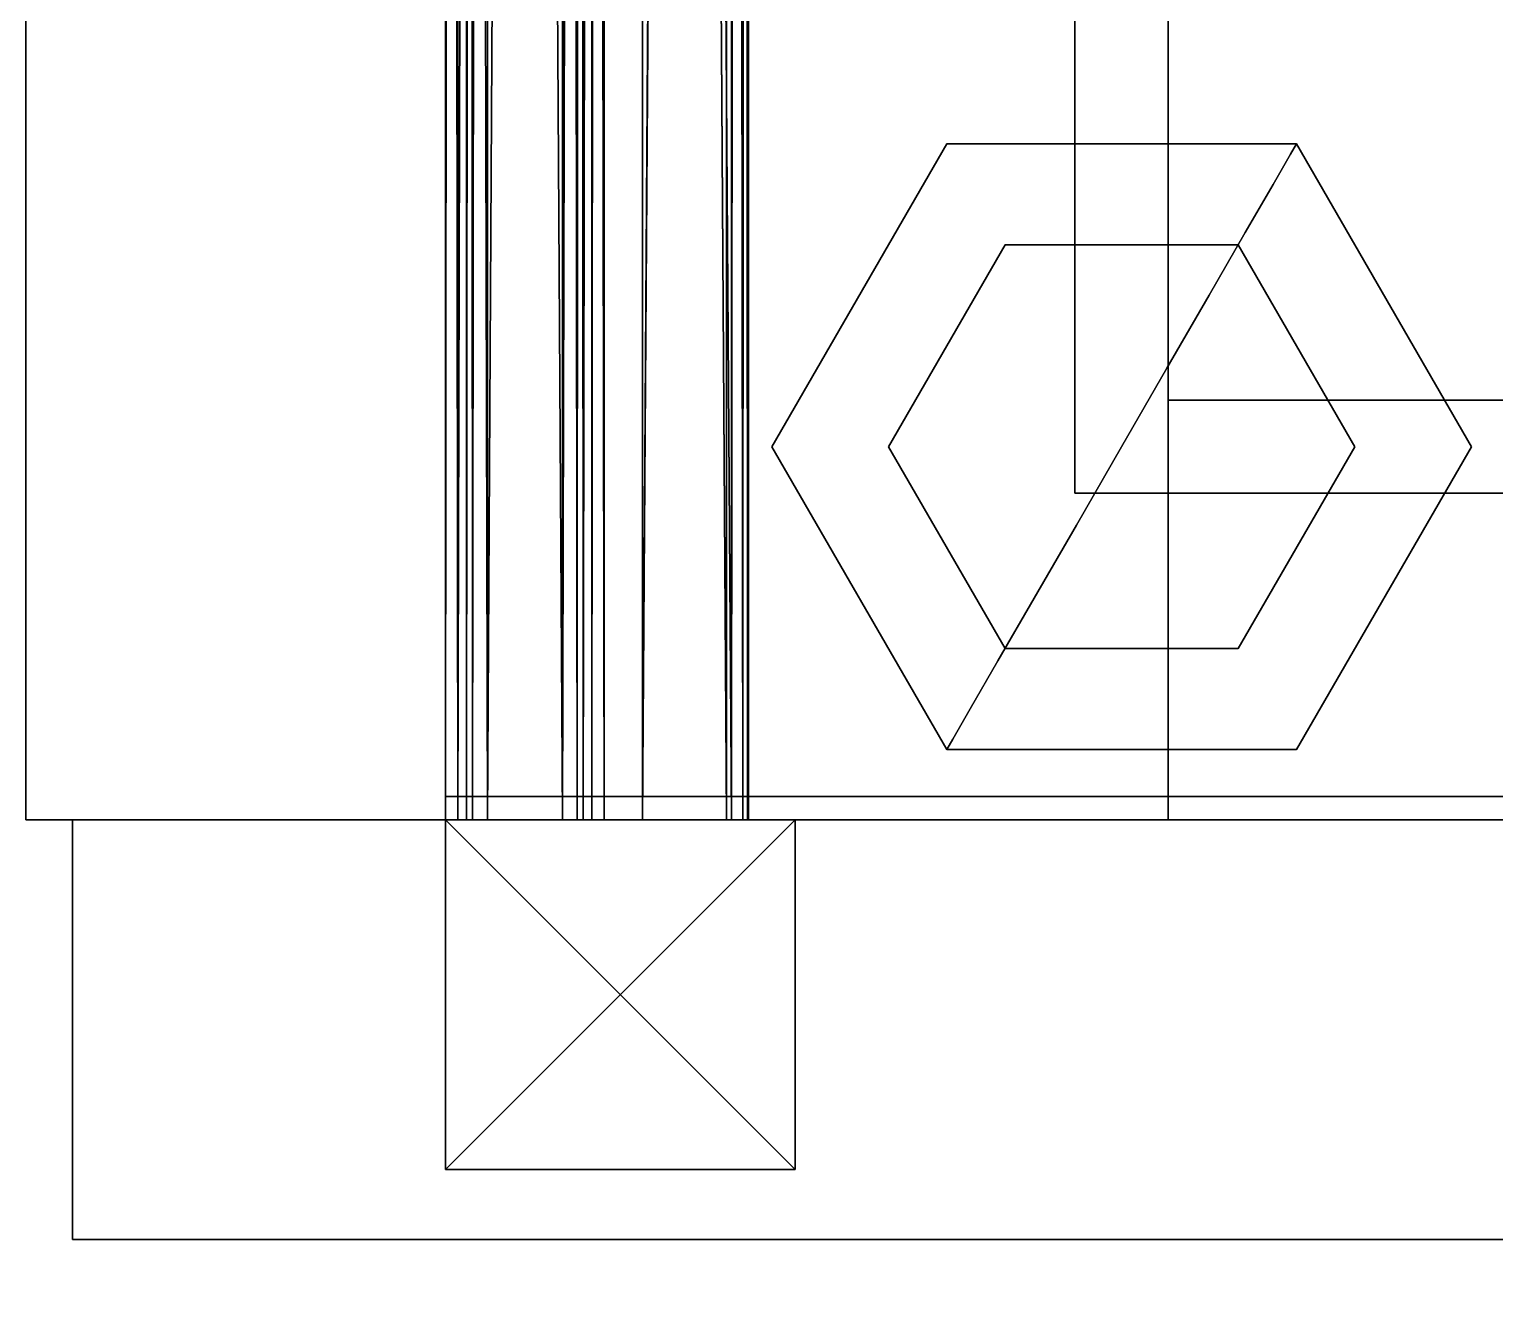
# Model space of a CAD drawing. Extents: x 0 to 5507, y -6518 to 0.
# Drawn here: x 1082.2 to 1145, y -820.1 to -766.1 of the extents above; entities that cross this region are included whole.
import ezdxf

# ---------------------------------------------------------------- set-up
doc = ezdxf.new("R2010")
doc.units = 0
for name, color, linetype in [('LAYER0', 7, 'CONTINUOUS'), ('LAYER309', 7, 'CONTINUOUS'), ('LAYER327', 7, 'CONTINUOUS'), ('LAYER328', 7, 'CONTINUOUS'), ('LAYER330', 7, 'CONTINUOUS'), ('LAYER331', 254, 'CONTINUOUS'), ('LAYER336', 254, 'CONTINUOUS'), ('LAYER339', 7, 'CONTINUOUS'), ('LAYER344', 7, 'CONTINUOUS'), ('LAYER347', 254, 'CONTINUOUS'), ('LAYER348', 7, 'CONTINUOUS'), ('LAYER349', 7, 'CONTINUOUS'), ('LAYER350', 253, 'CONTINUOUS'), ('LAYER351', 253, 'CONTINUOUS'), ('LAYER352', 253, 'CONTINUOUS'), ('LAYER353', 253, 'CONTINUOUS'), ('LAYER354', 253, 'CONTINUOUS'), ('LAYER355', 253, 'CONTINUOUS'), ('LAYER356', 253, 'CONTINUOUS'), ('LAYER357', 253, 'CONTINUOUS'), ('LAYER358', 253, 'CONTINUOUS'), ('LAYER359', 253, 'CONTINUOUS'), ('LAYER360', 253, 'CONTINUOUS'), ('LAYER361', 253, 'CONTINUOUS'), ('LAYER362', 254, 'CONTINUOUS')]:
    doc.layers.add(name, color=color, linetype=linetype)

msp = doc.modelspace()

# ---------------------------------------------------------------- linework, layer by layer
at = {"layer": 'LAYER0', "invisible_edges": 1}
for points in [[(5507, 0), (0, -6518), (0, 0), (5507, 0)], [(5507, -6518, 5), (0, 0, 5), (0, -6518, 5), (5507, -6518, 5)], [(0, 0, 5), (5507, -6518, 5), (5507, 0, 5), (0, 0, 5)], [(0, -6518), (5507, 0), (5507, -6518), (0, -6518)]]:
    msp.add_3dface(points, dxfattribs=at)
at = {"layer": 'LAYER309', "invisible_edges": 1}
for points in [[(1082, -150, 115), (1100, -800, 115), (1082, -800, 115), (1082, -150, 115)], [(1100, -800, 115), (1082, -150, 115), (1100, -150, 115), (1100, -800, 115)], [(1100, -150, 885), (1082, -800, 885), (1100, -800, 885), (1100, -150, 885)], [(1082, -800, 885), (1100, -150, 885), (1082, -150, 885), (1082, -800, 885)], [(1100, -150, 885), (1100, -800, 115), (1100, -150, 115), (1100, -150, 885)], [(1100, -800, 115), (1100, -150, 885), (1100, -800, 885), (1100, -800, 115)], [(1082, -800, 885), (1100, -800, 115), (1100, -800, 885), (1082, -800, 885)], [(1100, -800, 115), (1082, -800, 885), (1082, -800, 115), (1100, -800, 115)]]:
    msp.add_3dface(points, dxfattribs=at)
at = {"layer": 'LAYER327', "invisible_edges": 1}
for points in [[(1748, -150, 116), (1100, -800, 116), (1100, -150, 116), (1748, -150, 116)], [(1100, -800, 116), (1748, -150, 116), (1748, -800, 116), (1100, -800, 116)], [(1100, -150, 134), (1100, -800, 116), (1100, -800, 134), (1100, -150, 134)], [(1100, -800, 116), (1100, -150, 134), (1100, -150, 116), (1100, -800, 116)], [(1748, -800, 134), (1100, -150, 134), (1100, -800, 134), (1748, -800, 134)], [(1100, -150, 134), (1748, -800, 134), (1748, -150, 134), (1100, -150, 134)], [(1748, -800, 134), (1100, -800, 116), (1748, -800, 116), (1748, -800, 134)], [(1100, -800, 116), (1748, -800, 134), (1100, -800, 134), (1100, -800, 116)]]:
    msp.add_3dface(points, dxfattribs=at)
at = {"layer": 'LAYER328', "invisible_edges": 1}
for points in [[(1748, -719, 866.5), (1100, -799, 866.5), (1100, -719, 866.5), (1748, -719, 866.5)], [(1100, -799, 866.5), (1748, -719, 866.5), (1748, -799, 866.5), (1100, -799, 866.5)], [(1100, -719, 884.5), (1100, -799, 866.5), (1100, -799, 884.5), (1100, -719, 884.5)], [(1100, -799, 866.5), (1100, -719, 884.5), (1100, -719, 866.5), (1100, -799, 866.5)], [(1748, -799, 884.5), (1100, -719, 884.5), (1100, -799, 884.5), (1748, -799, 884.5)], [(1100, -719, 884.5), (1748, -799, 884.5), (1748, -719, 884.5), (1100, -719, 884.5)], [(1748, -799, 884.5), (1100, -799, 866.5), (1748, -799, 866.5), (1748, -799, 884.5)], [(1100, -799, 866.5), (1748, -799, 884.5), (1100, -799, 884.5), (1100, -799, 866.5)]]:
    msp.add_3dface(points, dxfattribs=at)
at = {"layer": 'LAYER330', "invisible_edges": 1}
for points in [[(1100, -150, 518.5), (1748, -800, 518.5), (1748, -150, 518.5), (1100, -150, 518.5)], [(1748, -800, 518.5), (1100, -150, 518.5), (1100, -800, 518.5), (1748, -800, 518.5)], [(1100, -150, 518.5), (1100, -800, 500.5), (1100, -800, 518.5), (1100, -150, 518.5)], [(1100, -800, 500.5), (1100, -150, 518.5), (1100, -150, 500.5), (1100, -800, 500.5)], [(1100, -800, 500.5), (1748, -150, 500.5), (1748, -800, 500.5), (1100, -800, 500.5)], [(1748, -150, 500.5), (1100, -800, 500.5), (1100, -150, 500.5), (1748, -150, 500.5)], [(1100, -800, 500.5), (1748, -800, 518.5), (1100, -800, 518.5), (1100, -800, 500.5)], [(1748, -800, 518.5), (1100, -800, 500.5), (1748, -800, 500.5), (1748, -800, 518.5)]]:
    msp.add_3dface(points, dxfattribs=at)
at = {"layer": 'LAYER331', "invisible_edges": 1}
for points in [[(1084, -800, 881), (1764, -800, 510), (1084, -800, 510), (1084, -800, 881)], [(1764, -800, 510), (1084, -800, 881), (1764, -800, 881), (1764, -800, 510)], [(1084, -818, 510), (1764, -800, 510), (1764, -818, 510), (1084, -818, 510)], [(1764, -800, 510), (1084, -818, 510), (1084, -800, 510), (1764, -800, 510)], [(1084, -800, 881), (1764, -818, 881), (1764, -800, 881), (1084, -800, 881)], [(1764, -818, 881), (1084, -800, 881), (1084, -818, 881), (1764, -818, 881)], [(1084, -818, 510), (1084, -800, 881), (1084, -800, 510), (1084, -818, 510)], [(1084, -800, 881), (1084, -818, 510), (1084, -818, 881), (1084, -800, 881)], [(1764, -818, 881), (1084, -818, 510), (1764, -818, 510), (1764, -818, 881)], [(1084, -818, 510), (1764, -818, 881), (1084, -818, 881), (1084, -818, 510)]]:
    msp.add_3dface(points, dxfattribs=at)
at = {"layer": 'LAYER336'}
for points, invisible_edges in [([(1136.5, -771.0098, 577.834), (1144, -784, 577.834), (1114, -784, 577.834), (1121.5, -771.0098, 577.834)], 2), ([(1114.511, -784, 765.9326), (1114, -784, 762.0664), (1121.5, -771.0098, 762.0664), (1121.756, -771.4521, 765.9326)], 13), ([(1121.756, -771.4521, 549.0716), (1121.5, -771.0098, 552.9377), (1114, -784, 552.9377), (1114.511, -784, 549.0716)], 13), ([(1136.244, -771.4521, 549.0716), (1136.5, -771.0098, 552.9377), (1121.5, -771.0098, 552.9377), (1121.756, -771.4521, 549.0716)], 12), ([(1121.756, -771.4521, 765.9326), (1121.5, -771.0098, 762.0664), (1136.5, -771.0098, 762.0664), (1136.244, -771.4521, 765.9326)], 9), ([(1143.489, -784, 549.0716), (1144, -784, 552.9377), (1136.5, -771.0098, 552.9377), (1136.244, -771.4521, 549.0716)], 9), ([(1136.244, -771.4521, 765.9326), (1136.5, -771.0098, 762.0664), (1144, -784, 762.0664), (1143.489, -784, 765.9326)], 12), ([(1136.5, -771.0098, 577.834), (1144, -784, 577.834), (1144, -784, 552.9377), (1136.5, -771.0098, 552.9377)], 2), ([(1116.01, -784, 769.5353), (1114.511, -784, 765.9326), (1121.756, -771.4521, 765.9326), (1122.505, -772.75, 769.5353)], 15), ([(1122.505, -772.75, 545.4689), (1121.756, -771.4521, 549.0716), (1114.511, -784, 549.0716), (1116.01, -784, 545.4689)], 15), ([(1135.495, -772.75, 545.4689), (1136.244, -771.4521, 549.0716), (1121.756, -771.4521, 549.0716), (1122.505, -772.75, 545.4689)], 14), ([(1122.505, -772.75, 769.5353), (1121.756, -771.4521, 765.9326), (1136.244, -771.4521, 765.9326), (1135.495, -772.75, 769.5353)], 11), ([(1141.99, -784, 545.4689), (1143.489, -784, 549.0716), (1136.244, -771.4521, 549.0716), (1135.495, -772.75, 545.4689)], 11), ([(1135.495, -772.75, 769.5353), (1136.244, -771.4521, 765.9326), (1143.489, -784, 765.9326), (1141.99, -784, 769.5353)], 14), ([(1123.697, -774.8145, 542.3752), (1122.505, -772.75, 545.4689), (1116.01, -784, 545.4689), (1118.393, -784, 542.3752)], 15), ([(1118.393, -784, 772.629), (1116.01, -784, 769.5353), (1122.505, -772.75, 769.5353), (1123.697, -774.8145, 772.629)], 15), ([(1134.303, -774.8145, 542.3752), (1135.495, -772.75, 545.4689), (1122.505, -772.75, 545.4689), (1123.697, -774.8145, 542.3752)], 14), ([(1123.697, -774.8145, 772.629), (1122.505, -772.75, 769.5353), (1135.495, -772.75, 769.5353), (1134.303, -774.8145, 772.629)], 11), ([(1139.607, -784, 542.3752), (1141.99, -784, 545.4689), (1135.495, -772.75, 545.4689), (1134.303, -774.8145, 542.3752)], 11), ([(1134.303, -774.8145, 772.629), (1135.495, -772.75, 769.5353), (1141.99, -784, 769.5353), (1139.607, -784, 772.629)], 14), ([(1125.25, -777.5049, 540.0013), (1123.697, -774.8145, 542.3752), (1118.393, -784, 542.3752), (1121.5, -784, 540.0013)], 15), ([(1121.5, -784, 775.0029), (1118.393, -784, 772.629), (1123.697, -774.8145, 772.629), (1125.25, -777.5049, 775.0029)], 15), ([(1132.75, -777.5049, 540.0013), (1134.303, -774.8145, 542.3752), (1123.697, -774.8145, 542.3752), (1125.25, -777.5049, 540.0013)], 14), ([(1125.25, -777.5049, 775.0029), (1123.697, -774.8145, 772.629), (1134.303, -774.8145, 772.629), (1132.75, -777.5049, 775.0029)], 11), ([(1136.5, -784, 540.0013), (1139.607, -784, 542.3752), (1134.303, -774.8145, 542.3752), (1132.75, -777.5049, 540.0013)], 11), ([(1132.75, -777.5049, 775.0029), (1134.303, -774.8145, 772.629), (1139.607, -784, 772.629), (1136.5, -784, 775.0029)], 14), ([(1134, -775.3398, 737.1701), (1139, -784, 737.1701), (1119, -784, 737.1701), (1124, -775.3398, 737.1701)], 2), ([(1124, -775.3398, 577.834), (1134, -775.3398, 577.834), (1134, -775.3398, 737.1701), (1124, -775.3398, 737.1701)], 2), ([(1134, -775.3398, 577.834), (1139, -784, 577.834), (1139, -784, 737.1701), (1134, -775.3398, 737.1701)], 8), ([(1127.059, -780.6377, 538.509), (1125.25, -777.5049, 540.0013), (1121.5, -784, 540.0013), (1125.118, -784, 538.509)], 15), ([(1125.118, -784, 776.4952), (1121.5, -784, 775.0029), (1125.25, -777.5049, 775.0029), (1127.059, -780.6377, 776.4952)], 15), ([(1130.941, -780.6377, 538.509), (1132.75, -777.5049, 540.0013), (1125.25, -777.5049, 540.0013), (1127.059, -780.6377, 538.509)], 14), ([(1127.059, -780.6377, 776.4952), (1125.25, -777.5049, 775.0029), (1132.75, -777.5049, 775.0029), (1130.941, -780.6377, 776.4952)], 11), ([(1132.882, -784, 538.509), (1136.5, -784, 540.0013), (1132.75, -777.5049, 540.0013), (1130.941, -780.6377, 538.509)], 11), ([(1130.941, -780.6377, 776.4952), (1132.75, -777.5049, 775.0029), (1136.5, -784, 775.0029), (1132.882, -784, 776.4952)], 14), ([(1129, -784, 536.8657), (1127.059, -780.6377, 538.509), (1125.118, -784, 538.509), (1129, -784, 536.8657)], 7), ([(1129, -784, 777.0042), (1125.118, -784, 776.4952), (1127.059, -780.6377, 776.4952), (1129, -784, 777.0042)], 7), ([(1129, -784, 536.8657), (1130.941, -780.6377, 538.509), (1127.059, -780.6377, 538.509), (1129, -784, 536.8657)], 6), ([(1129, -784, 777.0042), (1127.059, -780.6377, 776.4952), (1130.941, -780.6377, 776.4952), (1129, -784, 777.0042)], 3), ([(1129, -784, 536.8657), (1132.882, -784, 538.509), (1130.941, -780.6377, 538.509), (1129, -784, 536.8657)], 3), ([(1129, -784, 777.0042), (1130.941, -780.6377, 776.4952), (1132.882, -784, 776.4952), (1129, -784, 777.0042)], 6), ([(1144, -784, 577.834), (1114, -784, 577.834), (1121.5, -796.9902, 577.834), (1136.5, -796.9902, 577.834)], 1), ([(1114, -784, 737.1701), (1144, -784, 737.1701), (1136.5, -796.9902, 737.1701), (1121.5, -796.9902, 737.1701)], 1), ([(1121.756, -796.5479, 765.9326), (1121.5, -796.9902, 762.0664), (1114, -784, 762.0664), (1114.511, -784, 765.9326)], 12), ([(1114.511, -784, 549.0716), (1114, -784, 552.9377), (1121.5, -796.9902, 552.9377), (1121.756, -796.5479, 549.0716)], 9), ([(1144, -784, 577.834), (1114, -784, 577.834), (1121.5, -796.9902, 577.834), (1136.5, -796.9902, 577.834)], 1), ([(1122.505, -795.25, 769.5353), (1121.756, -796.5479, 765.9326), (1114.511, -784, 765.9326), (1116.01, -784, 769.5353)], 14), ([(1116.01, -784, 545.4689), (1114.511, -784, 549.0716), (1121.756, -796.5479, 549.0716), (1122.505, -795.25, 545.4689)], 11), ([(1123.697, -793.1855, 772.629), (1122.505, -795.25, 769.5353), (1116.01, -784, 769.5353), (1118.393, -784, 772.629)], 14), ([(1118.393, -784, 542.3752), (1116.01, -784, 545.4689), (1122.505, -795.25, 545.4689), (1123.697, -793.1855, 542.3752)], 11), ([(1125.25, -790.4951, 775.0029), (1123.697, -793.1855, 772.629), (1118.393, -784, 772.629), (1121.5, -784, 775.0029)], 14), ([(1121.5, -784, 540.0013), (1118.393, -784, 542.3752), (1123.697, -793.1855, 542.3752), (1125.25, -790.4951, 540.0013)], 11), ([(1139, -784, 737.1701), (1119, -784, 737.1701), (1124, -792.6602, 737.1701), (1134, -792.6602, 737.1701)], 1), ([(1124, -792.6602, 577.834), (1119, -784, 577.834), (1119, -784, 737.1701), (1124, -792.6602, 737.1701)], 8), ([(1125.118, -784, 538.509), (1121.5, -784, 540.0013), (1125.25, -790.4951, 540.0013), (1127.059, -787.3623, 538.509)], 11), ([(1127.059, -787.3623, 776.4952), (1125.25, -790.4951, 775.0029), (1121.5, -784, 775.0029), (1125.118, -784, 776.4952)], 14), ([(1129, -784, 536.8657), (1125.118, -784, 538.509), (1127.059, -787.3623, 538.509), (1129, -784, 536.8657)], 3), ([(1129, -784, 777.0042), (1127.059, -787.3623, 776.4952), (1125.118, -784, 776.4952), (1129, -784, 777.0042)], 6), ([(1129, -784, 536.8657), (1127.059, -787.3623, 538.509), (1130.941, -787.3623, 538.509), (1129, -784, 536.8657)], 6), ([(1129, -784, 777.0042), (1130.941, -787.3623, 776.4952), (1127.059, -787.3623, 776.4952), (1129, -784, 777.0042)], 3), ([(1129, -784, 536.8657), (1130.941, -787.3623, 538.509), (1132.882, -784, 538.509), (1129, -784, 536.8657)], 7), ([(1129, -784, 777.0042), (1132.882, -784, 776.4952), (1130.941, -787.3623, 776.4952), (1129, -784, 777.0042)], 7), ([(1130.941, -787.3623, 538.509), (1132.75, -790.4951, 540.0013), (1136.5, -784, 540.0013), (1132.882, -784, 538.509)], 15), ([(1132.882, -784, 776.4952), (1136.5, -784, 775.0029), (1132.75, -790.4951, 775.0029), (1130.941, -787.3623, 776.4952)], 15), ([(1132.75, -790.4951, 540.0013), (1134.303, -793.1855, 542.3752), (1139.607, -784, 542.3752), (1136.5, -784, 540.0013)], 15), ([(1136.5, -784, 775.0029), (1139.607, -784, 772.629), (1134.303, -793.1855, 772.629), (1132.75, -790.4951, 775.0029)], 15), ([(1139, -784, 577.834), (1134, -792.6602, 577.834), (1134, -792.6602, 737.1701), (1139, -784, 737.1701)], 2), ([(1134.303, -793.1855, 542.3752), (1135.495, -795.25, 545.4689), (1141.99, -784, 545.4689), (1139.607, -784, 542.3752)], 15), ([(1139.607, -784, 772.629), (1141.99, -784, 769.5353), (1135.495, -795.25, 769.5353), (1134.303, -793.1855, 772.629)], 15), ([(1135.495, -795.25, 545.4689), (1136.244, -796.5479, 549.0716), (1143.489, -784, 549.0716), (1141.99, -784, 545.4689)], 15), ([(1141.99, -784, 769.5353), (1143.489, -784, 765.9326), (1136.244, -796.5479, 765.9326), (1135.495, -795.25, 769.5353)], 15), ([(1136.244, -796.5479, 549.0716), (1136.5, -796.9902, 552.9377), (1144, -784, 552.9377), (1143.489, -784, 549.0716)], 13), ([(1143.489, -784, 765.9326), (1144, -784, 762.0664), (1136.5, -796.9902, 762.0664), (1136.244, -796.5479, 765.9326)], 13), ([(1144, -784, 577.834), (1136.5, -796.9902, 577.834), (1136.5, -796.9902, 552.9377), (1144, -784, 552.9377)], 8), ([(1127.059, -787.3623, 538.509), (1125.25, -790.4951, 540.0013), (1132.75, -790.4951, 540.0013), (1130.941, -787.3623, 538.509)], 14), ([(1130.941, -787.3623, 776.4952), (1132.75, -790.4951, 775.0029), (1125.25, -790.4951, 775.0029), (1127.059, -787.3623, 776.4952)], 11), ([(1125.25, -790.4951, 540.0013), (1123.697, -793.1855, 542.3752), (1134.303, -793.1855, 542.3752), (1132.75, -790.4951, 540.0013)], 14), ([(1132.75, -790.4951, 775.0029), (1134.303, -793.1855, 772.629), (1123.697, -793.1855, 772.629), (1125.25, -790.4951, 775.0029)], 11), ([(1134, -792.6602, 577.834), (1124, -792.6602, 577.834), (1124, -792.6602, 737.1701), (1134, -792.6602, 737.1701)], 10), ([(1134.303, -793.1855, 772.629), (1135.495, -795.25, 769.5353), (1122.505, -795.25, 769.5353), (1123.697, -793.1855, 772.629)], 11), ([(1123.697, -793.1855, 542.3752), (1122.505, -795.25, 545.4689), (1135.495, -795.25, 545.4689), (1134.303, -793.1855, 542.3752)], 14), ([(1135.495, -795.25, 769.5353), (1136.244, -796.5479, 765.9326), (1121.756, -796.5479, 765.9326), (1122.505, -795.25, 769.5353)], 11), ([(1122.505, -795.25, 545.4689), (1121.756, -796.5479, 549.0716), (1136.244, -796.5479, 549.0716), (1135.495, -795.25, 545.4689)], 14), ([(1136.244, -796.5479, 765.9326), (1136.5, -796.9902, 762.0664), (1121.5, -796.9902, 762.0664), (1121.756, -796.5479, 765.9326)], 9), ([(1121.756, -796.5479, 549.0716), (1121.5, -796.9902, 552.9377), (1136.5, -796.9902, 552.9377), (1136.244, -796.5479, 549.0716)], 12)]:
    msp.add_3dface(points, dxfattribs=dict(at, invisible_edges=invisible_edges))
for points in [[(1121.5, -771.0098, 737.1701), (1114, -784, 737.1701), (1114, -784, 762.0664), (1121.5, -771.0098, 762.0664)], [(1114, -784, 577.834), (1121.5, -771.0098, 577.834), (1121.5, -771.0098, 552.9377), (1114, -784, 552.9377)], [(1136.5, -771.0098, 737.1701), (1121.5, -771.0098, 737.1701), (1121.5, -771.0098, 762.0664), (1136.5, -771.0098, 762.0664)], [(1121.5, -771.0098, 577.834), (1136.5, -771.0098, 577.834), (1136.5, -771.0098, 552.9377), (1121.5, -771.0098, 552.9377)], [(1144, -784, 737.1701), (1136.5, -771.0098, 737.1701), (1136.5, -771.0098, 762.0664), (1144, -784, 762.0664)], [(1119, -784, 577.834), (1124, -775.3398, 577.834), (1124, -775.3398, 737.1701), (1119, -784, 737.1701)], [(1114, -784, 737.1701), (1121.5, -796.9902, 737.1701), (1121.5, -796.9902, 762.0664), (1114, -784, 762.0664)], [(1121.5, -796.9902, 577.834), (1114, -784, 577.834), (1114, -784, 552.9377), (1121.5, -796.9902, 552.9377)], [(1136.5, -796.9902, 737.1701), (1144, -784, 737.1701), (1144, -784, 762.0664), (1136.5, -796.9902, 762.0664)], [(1121.5, -796.9902, 737.1701), (1136.5, -796.9902, 737.1701), (1136.5, -796.9902, 762.0664), (1121.5, -796.9902, 762.0664)], [(1136.5, -796.9902, 577.834), (1121.5, -796.9902, 577.834), (1121.5, -796.9902, 552.9377), (1136.5, -796.9902, 552.9377)]]:
    msp.add_3dface(points, dxfattribs=at)
at = {"layer": 'LAYER339', "invisible_edges": 1}
for points in [[(1131, -782, 141), (1717, -800, 141), (1131, -800, 141), (1131, -782, 141)], [(1717, -800, 141), (1131, -782, 141), (1717, -782, 141), (1717, -800, 141)], [(1131, -800, 481), (1131, -782, 141), (1131, -800, 141), (1131, -800, 481)], [(1131, -782, 141), (1131, -800, 481), (1131, -782, 481), (1131, -782, 141)], [(1717, -782, 481), (1131, -800, 481), (1717, -800, 481), (1717, -782, 481)], [(1131, -800, 481), (1717, -782, 481), (1131, -782, 481), (1131, -800, 481)], [(1131, -782, 141), (1717, -782, 481), (1717, -782, 141), (1131, -782, 141)], [(1717, -782, 481), (1131, -782, 141), (1131, -782, 481), (1717, -782, 481)], [(1131, -800, 481), (1717, -800, 141), (1717, -800, 481), (1131, -800, 481)], [(1717, -800, 141), (1131, -800, 481), (1131, -800, 141), (1717, -800, 141)]]:
    msp.add_3dface(points, dxfattribs=at)
at = {"layer": 'LAYER344', "invisible_edges": 1}
for points in [[(1113, -800, 141), (1131, -250, 141), (1131, -800, 141), (1113, -800, 141)], [(1131, -250, 141), (1113, -800, 141), (1113, -250, 141), (1131, -250, 141)], [(1113, -250, 481), (1131, -800, 481), (1131, -250, 481), (1113, -250, 481)], [(1131, -800, 481), (1113, -250, 481), (1113, -800, 481), (1131, -800, 481)], [(1113, -800, 141), (1113, -250, 481), (1113, -250, 141), (1113, -800, 141)], [(1113, -250, 481), (1113, -800, 141), (1113, -800, 481), (1113, -250, 481)], [(1131, -800, 481), (1131, -250, 141), (1131, -250, 481), (1131, -800, 481)], [(1131, -250, 141), (1131, -800, 481), (1131, -800, 141), (1131, -250, 141)], [(1131, -800, 481), (1113, -800, 141), (1131, -800, 141), (1131, -800, 481)], [(1113, -800, 141), (1131, -800, 481), (1113, -800, 481), (1113, -800, 141)]]:
    msp.add_3dface(points, dxfattribs=at)
at = {"layer": 'LAYER347'}
for points in [[(1108.45, -800, 322.5), (1112.27, -800, 322.5), (1112.27, -250, 322.5), (1108.45, -800, 322.5)], [(1108.45, -800, 322.5), (1112.27, -250, 322.5), (1108.45, -250, 322.5), (1108.45, -800, 322.5)], [(1108.45, -800, 321.47), (1108.45, -800, 322.5), (1108.45, -250, 322.5), (1108.45, -800, 321.47)], [(1108.45, -800, 321.47), (1108.45, -250, 322.5), (1108.45, -250, 321.47), (1108.45, -800, 321.47)], [(1112.06, -800, 321.47), (1108.45, -800, 321.47), (1108.45, -250, 321.47), (1112.06, -800, 321.47)], [(1112.06, -800, 321.47), (1108.45, -250, 321.47), (1112.06, -250, 321.47), (1112.06, -800, 321.47)], [(1108.45, -800, 300.06), (1112.06, -800, 300.06), (1112.06, -250, 300.06), (1108.45, -800, 300.06)], [(1108.45, -800, 300.06), (1112.06, -250, 300.06), (1108.45, -250, 300.06), (1108.45, -800, 300.06)], [(1108.45, -800, 299.02), (1108.45, -800, 300.06), (1108.45, -250, 300.06), (1108.45, -800, 299.02)], [(1108.45, -800, 299.02), (1108.45, -250, 300.06), (1108.45, -250, 299.02), (1108.45, -800, 299.02)], [(1112.27, -800, 299.02), (1108.45, -800, 299.02), (1108.45, -250, 299.02), (1112.27, -800, 299.02)], [(1112.27, -800, 299.02), (1108.45, -250, 299.02), (1112.27, -250, 299.02), (1112.27, -800, 299.02)], [(1112.06, -800, 300.06), (1112.06, -800, 321.47), (1112.06, -250, 321.47), (1112.06, -800, 300.06)], [(1112.06, -800, 300.06), (1112.06, -250, 321.47), (1112.06, -250, 300.06), (1112.06, -800, 300.06)], [(1112.75, -800, 322.26), (1112.75, -250, 322.26), (1112.27, -250, 322.5), (1112.75, -800, 322.26)], [(1112.75, -800, 322.26), (1112.27, -250, 322.5), (1112.27, -800, 322.5), (1112.75, -800, 322.26)], [(1112.27, -800, 299.02), (1112.27, -250, 299.02), (1112.75, -250, 299.26), (1112.27, -800, 299.02)], [(1112.27, -800, 299.02), (1112.75, -250, 299.26), (1112.75, -800, 299.26), (1112.27, -800, 299.02)], [(1112.95, -800, 321.7), (1112.95, -250, 321.7), (1112.75, -250, 322.26), (1112.95, -800, 321.7)], [(1112.95, -800, 321.7), (1112.75, -250, 322.26), (1112.75, -800, 322.26), (1112.95, -800, 321.7)], [(1112.75, -800, 299.26), (1112.75, -250, 299.26), (1112.95, -250, 299.81), (1112.75, -800, 299.26)], [(1112.75, -800, 299.26), (1112.95, -250, 299.81), (1112.95, -800, 299.81), (1112.75, -800, 299.26)], [(1112.95, -800, 321.7), (1112.95, -800, 299.81), (1112.95, -250, 299.81), (1112.95, -800, 321.7)], [(1112.95, -800, 321.7), (1112.95, -250, 299.81), (1112.95, -250, 321.7), (1112.95, -800, 321.7)]]:
    msp.add_3dface(points, dxfattribs=at)
at = {"layer": 'LAYER348'}
for points in [[(1100, -800, 294.7), (1100, -800, 335.3), (1100, -250.0098, 335.3), (1100, -800, 294.7)], [(1100, -800, 294.7), (1100, -250.0098, 335.3), (1100, -250.0098, 294.7), (1100, -800, 294.7)], [(1100, -250.0098, 335.3), (1100, -800, 335.3), (1100.53, -800, 336.85), (1100, -250.0098, 335.3)], [(1100, -250.0098, 335.3), (1100.53, -800, 336.85), (1100.53, -250.0098, 336.85), (1100, -250.0098, 335.3)], [(1100.53, -250.0098, 293.14), (1100.53, -800, 293.14), (1100, -800, 294.7), (1100.53, -250.0098, 293.14)], [(1100.53, -250.0098, 293.14), (1100, -800, 294.7), (1100, -250.0098, 294.7), (1100.53, -250.0098, 293.14)], [(1100, -250.0098, 335.3), (1100.53, -800, 336.85), (1100, -800, 335.3), (1100, -250.0098, 335.3)], [(1100, -800, 294.7), (1100, -250.0098, 335.3), (1100, -800, 335.3), (1100, -800, 294.7)], [(1100, -250.0098, 335.3), (1100.53, -250.0098, 336.85), (1100.53, -800, 336.85), (1100, -250.0098, 335.3)], [(1100, -800, 294.7), (1100, -250.0098, 294.7), (1100, -250.0098, 335.3), (1100, -800, 294.7)], [(1100.53, -250.0098, 293.14), (1100, -250.0098, 294.7), (1100, -800, 294.7), (1100.53, -250.0098, 293.14)], [(1100.53, -250.0098, 293.14), (1100, -800, 294.7), (1100.53, -800, 293.14), (1100.53, -250.0098, 293.14)], [(1100.53, -250.0098, 336.85), (1100.53, -800, 336.85), (1101.8, -800, 337.5), (1100.53, -250.0098, 336.85)], [(1100.53, -250.0098, 336.85), (1101.8, -800, 337.5), (1101.8, -250.0098, 337.5), (1100.53, -250.0098, 336.85)], [(1101.8, -250.0098, 292.5), (1101.8, -800, 292.5), (1100.53, -800, 293.14), (1101.8, -250.0098, 292.5)], [(1101.8, -250.0098, 292.5), (1100.53, -800, 293.14), (1100.53, -250.0098, 293.14), (1101.8, -250.0098, 292.5)], [(1100.53, -250.0098, 336.85), (1101.8, -250.0098, 337.5), (1101.8, -800, 337.5), (1100.53, -250.0098, 336.85)], [(1100.53, -250.0098, 336.85), (1101.8, -800, 337.5), (1100.53, -800, 336.85), (1100.53, -250.0098, 336.85)], [(1101.8, -250.0098, 292.5), (1100.53, -800, 293.14), (1101.8, -800, 292.5), (1101.8, -250.0098, 292.5)], [(1101.8, -250.0098, 292.5), (1100.53, -250.0098, 293.14), (1100.53, -800, 293.14), (1101.8, -250.0098, 292.5)], [(1100.91, -800, 335.3), (1100.91, -250.0098, 335.3), (1101.16, -250.0098, 336.08), (1100.91, -800, 335.3)], [(1100.91, -800, 335.3), (1101.16, -250.0098, 336.08), (1101.16, -800, 336.08), (1100.91, -800, 335.3)], [(1100.91, -800, 335.3), (1100.91, -800, 294.7), (1100.91, -250.0098, 294.7), (1100.91, -800, 335.3)], [(1100.91, -800, 335.3), (1100.91, -250.0098, 294.7), (1100.91, -250.0098, 335.3), (1100.91, -800, 335.3)], [(1101.16, -800, 293.92), (1101.16, -250.0098, 293.92), (1100.91, -250.0098, 294.7), (1101.16, -800, 293.92)], [(1101.16, -800, 293.92), (1100.91, -250.0098, 294.7), (1100.91, -800, 294.7), (1101.16, -800, 293.92)], [(1100.91, -800, 335.3), (1101.16, -800, 336.08), (1101.16, -250.0098, 336.08), (1100.91, -800, 335.3)], [(1100.91, -800, 335.3), (1100.91, -250.0098, 294.7), (1100.91, -800, 294.7), (1100.91, -800, 335.3)], [(1100.91, -800, 335.3), (1101.16, -250.0098, 336.08), (1100.91, -250.0098, 335.3), (1100.91, -800, 335.3)], [(1100.91, -800, 335.3), (1100.91, -250.0098, 335.3), (1100.91, -250.0098, 294.7), (1100.91, -800, 335.3)], [(1101.16, -800, 293.92), (1100.91, -800, 294.7), (1100.91, -250.0098, 294.7), (1101.16, -800, 293.92)], [(1101.16, -800, 293.92), (1100.91, -250.0098, 294.7), (1101.16, -250.0098, 293.92), (1101.16, -800, 293.92)], [(1101.16, -800, 336.08), (1101.16, -250.0098, 336.08), (1101.8, -250.0098, 336.4), (1101.16, -800, 336.08)], [(1101.16, -800, 336.08), (1101.8, -250.0098, 336.4), (1101.8, -800, 336.4), (1101.16, -800, 336.08)], [(1101.16, -800, 293.92), (1101.8, -800, 293.6), (1101.8, -250.0098, 293.6), (1101.16, -800, 293.92)], [(1101.16, -800, 293.92), (1101.8, -250.0098, 293.6), (1101.16, -250.0098, 293.92), (1101.16, -800, 293.92)], [(1101.16, -800, 336.08), (1101.8, -800, 336.4), (1101.8, -250.0098, 336.4), (1101.16, -800, 336.08)], [(1101.16, -800, 336.08), (1101.8, -250.0098, 336.4), (1101.16, -250.0098, 336.08), (1101.16, -800, 336.08)], [(1101.16, -800, 293.92), (1101.8, -250.0098, 293.6), (1101.8, -800, 293.6), (1101.16, -800, 293.92)], [(1101.16, -800, 293.92), (1101.16, -250.0098, 293.92), (1101.8, -250.0098, 293.6), (1101.16, -800, 293.92)], [(1101.8, -800, 337.5), (1105.02, -800, 337.5), (1105.02, -250.0098, 337.5), (1101.8, -800, 337.5)], [(1101.8, -800, 337.5), (1105.02, -250.0098, 337.5), (1101.8, -250.0098, 337.5), (1101.8, -800, 337.5)], [(1105.02, -800, 336.4), (1101.8, -800, 336.4), (1101.8, -250.0098, 336.4), (1105.02, -800, 336.4)], [(1105.02, -800, 336.4), (1101.8, -250.0098, 336.4), (1105.02, -250.0098, 336.4), (1105.02, -800, 336.4)], [(1105.02, -800, 292.5), (1101.8, -800, 292.5), (1101.8, -250.0098, 292.5), (1105.02, -800, 292.5)], [(1105.02, -800, 292.5), (1101.8, -250.0098, 292.5), (1105.02, -250.0098, 292.5), (1105.02, -800, 292.5)], [(1101.8, -800, 293.6), (1105.02, -800, 293.6), (1105.02, -250.0098, 293.6), (1101.8, -800, 293.6)], [(1101.8, -800, 293.6), (1105.02, -250.0098, 293.6), (1101.8, -250.0098, 293.6), (1101.8, -800, 293.6)], [(1105.02, -800, 336.4), (1101.8, -250.0098, 336.4), (1101.8, -800, 336.4), (1105.02, -800, 336.4)], [(1101.8, -800, 337.5), (1105.02, -250.0098, 337.5), (1105.02, -800, 337.5), (1101.8, -800, 337.5)], [(1101.8, -800, 337.5), (1101.8, -250.0098, 337.5), (1105.02, -250.0098, 337.5), (1101.8, -800, 337.5)], [(1105.02, -800, 336.4), (1105.02, -250.0098, 336.4), (1101.8, -250.0098, 336.4), (1105.02, -800, 336.4)], [(1105.02, -800, 292.5), (1101.8, -250.0098, 292.5), (1101.8, -800, 292.5), (1105.02, -800, 292.5)], [(1105.02, -800, 292.5), (1105.02, -250.0098, 292.5), (1101.8, -250.0098, 292.5), (1105.02, -800, 292.5)], [(1101.8, -800, 293.6), (1101.8, -250.0098, 293.6), (1105.02, -250.0098, 293.6), (1101.8, -800, 293.6)], [(1101.8, -800, 293.6), (1105.02, -250.0098, 293.6), (1105.02, -800, 293.6), (1101.8, -800, 293.6)], [(1105.02, -800, 337.5), (1106.28, -800, 336.85), (1106.28, -250.0098, 336.85), (1105.02, -800, 337.5)], [(1105.02, -800, 337.5), (1106.28, -250.0098, 336.85), (1105.02, -250.0098, 337.5), (1105.02, -800, 337.5)], [(1105.02, -800, 336.4), (1105.02, -250.0098, 336.4), (1105.65, -250.0098, 336.08), (1105.02, -800, 336.4)], [(1105.02, -800, 336.4), (1105.65, -250.0098, 336.08), (1105.65, -800, 336.08), (1105.02, -800, 336.4)], [(1106.28, -250.0098, 293.14), (1106.28, -800, 293.14), (1105.02, -800, 292.5), (1106.28, -250.0098, 293.14)], [(1106.28, -250.0098, 293.14), (1105.02, -800, 292.5), (1105.02, -250.0098, 292.5), (1106.28, -250.0098, 293.14)], [(1105.65, -800, 293.92), (1105.65, -250.0098, 293.92), (1105.02, -250.0098, 293.6), (1105.65, -800, 293.92)], [(1105.65, -800, 293.92), (1105.02, -250.0098, 293.6), (1105.02, -800, 293.6), (1105.65, -800, 293.92)], [(1105.02, -800, 336.4), (1105.65, -800, 336.08), (1105.65, -250.0098, 336.08), (1105.02, -800, 336.4)], [(1105.02, -800, 337.5), (1106.28, -250.0098, 336.85), (1106.28, -800, 336.85), (1105.02, -800, 337.5)], [(1105.02, -800, 337.5), (1105.02, -250.0098, 337.5), (1106.28, -250.0098, 336.85), (1105.02, -800, 337.5)], [(1106.28, -250.0098, 293.14), (1105.02, -250.0098, 292.5), (1105.02, -800, 292.5), (1106.28, -250.0098, 293.14)], [(1106.28, -250.0098, 293.14), (1105.02, -800, 292.5), (1106.28, -800, 293.14), (1106.28, -250.0098, 293.14)], [(1105.65, -800, 293.92), (1105.02, -800, 293.6), (1105.02, -250.0098, 293.6), (1105.65, -800, 293.92)], [(1105.65, -800, 293.92), (1105.02, -250.0098, 293.6), (1105.65, -250.0098, 293.92), (1105.65, -800, 293.92)], [(1105.02, -800, 336.4), (1105.65, -250.0098, 336.08), (1105.02, -250.0098, 336.4), (1105.02, -800, 336.4)], [(1105.65, -800, 336.08), (1105.65, -250.0098, 336.08), (1105.91, -250.0098, 335.3), (1105.65, -800, 336.08)], [(1105.65, -800, 336.08), (1105.91, -250.0098, 335.3), (1105.91, -800, 335.3), (1105.65, -800, 336.08)], [(1105.91, -800, 294.7), (1105.91, -250.0098, 294.7), (1105.65, -250.0098, 293.92), (1105.91, -800, 294.7)], [(1105.91, -800, 294.7), (1105.65, -250.0098, 293.92), (1105.65, -800, 293.92), (1105.91, -800, 294.7)], [(1105.65, -800, 336.08), (1105.91, -800, 335.3), (1105.91, -250.0098, 335.3), (1105.65, -800, 336.08)], [(1105.91, -800, 294.7), (1105.65, -800, 293.92), (1105.65, -250.0098, 293.92), (1105.91, -800, 294.7)], [(1105.91, -800, 294.7), (1105.65, -250.0098, 293.92), (1105.91, -250.0098, 294.7), (1105.91, -800, 294.7)], [(1105.65, -800, 336.08), (1105.91, -250.0098, 335.3), (1105.65, -250.0098, 336.08), (1105.65, -800, 336.08)], [(1106.81, -800, 332), (1105.91, -800, 332), (1105.91, -250.0098, 332), (1106.81, -800, 332)], [(1106.81, -800, 332), (1105.91, -250.0098, 332), (1106.81, -250.0098, 332), (1106.81, -800, 332)], [(1105.91, -800, 332), (1105.91, -800, 335.3), (1105.91, -250.0098, 335.3), (1105.91, -800, 332)], [(1105.91, -800, 332), (1105.91, -250.0098, 335.3), (1105.91, -250.0098, 332), (1105.91, -800, 332)], [(1105.91, -800, 294.7), (1105.91, -800, 296.9), (1105.91, -250.0098, 296.9), (1105.91, -800, 294.7)], [(1105.91, -800, 294.7), (1105.91, -250.0098, 296.9), (1105.91, -250.0098, 294.7), (1105.91, -800, 294.7)], [(1105.91, -800, 296.9), (1106.81, -800, 296.9), (1106.81, -250.0098, 296.9), (1105.91, -800, 296.9)], [(1105.91, -800, 296.9), (1106.81, -250.0098, 296.9), (1105.91, -250.0098, 296.9), (1105.91, -800, 296.9)], [(1106.81, -800, 332), (1105.91, -250.0098, 332), (1105.91, -800, 332), (1106.81, -800, 332)], [(1105.91, -800, 332), (1105.91, -250.0098, 335.3), (1105.91, -800, 335.3), (1105.91, -800, 332)], [(1106.81, -800, 332), (1106.81, -250.0098, 332), (1105.91, -250.0098, 332), (1106.81, -800, 332)], [(1105.91, -800, 294.7), (1105.91, -250.0098, 296.9), (1105.91, -800, 296.9), (1105.91, -800, 294.7)], [(1105.91, -800, 296.9), (1106.81, -250.0098, 296.9), (1106.81, -800, 296.9), (1105.91, -800, 296.9)], [(1105.91, -800, 296.9), (1105.91, -250.0098, 296.9), (1106.81, -250.0098, 296.9), (1105.91, -800, 296.9)], [(1105.91, -800, 294.7), (1105.91, -250.0098, 294.7), (1105.91, -250.0098, 296.9), (1105.91, -800, 294.7)], [(1105.91, -800, 332), (1105.91, -250.0098, 332), (1105.91, -250.0098, 335.3), (1105.91, -800, 332)], [(1106.28, -250.0098, 336.85), (1106.28, -800, 336.85), (1106.81, -800, 335.3), (1106.28, -250.0098, 336.85)], [(1106.28, -250.0098, 336.85), (1106.81, -800, 335.3), (1106.81, -250.0098, 335.3), (1106.28, -250.0098, 336.85)], [(1106.81, -250.0098, 294.7), (1106.81, -800, 294.7), (1106.28, -800, 293.14), (1106.81, -250.0098, 294.7)], [(1106.81, -250.0098, 294.7), (1106.28, -800, 293.14), (1106.28, -250.0098, 293.14), (1106.81, -250.0098, 294.7)], [(1106.28, -250.0098, 336.85), (1106.81, -800, 335.3), (1106.28, -800, 336.85), (1106.28, -250.0098, 336.85)], [(1106.28, -250.0098, 336.85), (1106.81, -250.0098, 335.3), (1106.81, -800, 335.3), (1106.28, -250.0098, 336.85)], [(1106.81, -250.0098, 294.7), (1106.28, -250.0098, 293.14), (1106.28, -800, 293.14), (1106.81, -250.0098, 294.7)], [(1106.81, -250.0098, 294.7), (1106.28, -800, 293.14), (1106.81, -800, 294.7), (1106.81, -250.0098, 294.7)], [(1106.81, -800, 335.3), (1106.81, -800, 332), (1106.81, -250.0098, 332), (1106.81, -800, 335.3)], [(1106.81, -800, 335.3), (1106.81, -250.0098, 332), (1106.81, -250.0098, 335.3), (1106.81, -800, 335.3)], [(1106.81, -800, 296.9), (1106.81, -800, 294.7), (1106.81, -250.0098, 294.7), (1106.81, -800, 296.9)], [(1106.81, -800, 296.9), (1106.81, -250.0098, 294.7), (1106.81, -250.0098, 296.9), (1106.81, -800, 296.9)], [(1106.81, -800, 335.3), (1106.81, -250.0098, 332), (1106.81, -800, 332), (1106.81, -800, 335.3)], [(1106.81, -800, 335.3), (1106.81, -250.0098, 335.3), (1106.81, -250.0098, 332), (1106.81, -800, 335.3)], [(1106.81, -800, 296.9), (1106.81, -250.0098, 296.9), (1106.81, -250.0098, 294.7), (1106.81, -800, 296.9)], [(1106.81, -800, 296.9), (1106.81, -250.0098, 294.7), (1106.81, -800, 294.7), (1106.81, -800, 296.9)]]:
    msp.add_3dface(points, dxfattribs=at)
at = {"layer": 'LAYER349', "invisible_edges": 1}
for points in [[(1721, -264, 154.5), (1127, -786, 154.5), (1127, -264, 154.5), (1721, -264, 154.5)], [(1127, -786, 154.5), (1721, -264, 154.5), (1721, -786, 154.5), (1127, -786, 154.5)], [(1127, -264, 160.5), (1127, -786, 154.5), (1127, -786, 160.5), (1127, -264, 160.5)], [(1127, -786, 154.5), (1127, -264, 160.5), (1127, -264, 154.5), (1127, -786, 154.5)], [(1721, -786, 160.5), (1127, -264, 160.5), (1127, -786, 160.5), (1721, -786, 160.5)], [(1127, -264, 160.5), (1721, -786, 160.5), (1721, -264, 160.5), (1127, -264, 160.5)], [(1721, -786, 160.5), (1127, -786, 154.5), (1721, -786, 154.5), (1721, -786, 160.5)], [(1127, -786, 154.5), (1721, -786, 160.5), (1127, -786, 160.5), (1127, -786, 154.5)]]:
    msp.add_3dface(points, dxfattribs=at)
at = {"layer": 'LAYER350'}
for points in [[(1100, -815, 119), (1100, -815, 134), (1100, -800, 119), (1100, -815, 119)], [(1100, -800, 119), (1100, -815, 134), (1100, -800, 134), (1100, -800, 119)], [(1100, -800, 119), (1100, -800, 134), (1115, -800, 119), (1100, -800, 119)], [(1115, -800, 119), (1100, -800, 134), (1115, -800, 134), (1115, -800, 119)], [(1100, -815, 119), (1100, -800, 119), (1115, -815, 119), (1100, -815, 119)], [(1115, -815, 119), (1100, -800, 119), (1115, -800, 119), (1115, -815, 119)], [(1115, -815, 134), (1115, -800, 134), (1100, -815, 134), (1115, -815, 134)], [(1100, -815, 134), (1115, -800, 134), (1100, -800, 134), (1100, -815, 134)], [(1115, -815, 119), (1115, -800, 119), (1115, -815, 134), (1115, -815, 119)], [(1115, -815, 134), (1115, -800, 119), (1115, -800, 134), (1115, -815, 134)], [(1115, -815, 119), (1115, -815, 134), (1100, -815, 119), (1115, -815, 119)], [(1100, -815, 119), (1115, -815, 134), (1100, -815, 134), (1100, -815, 119)]]:
    msp.add_3dface(points, dxfattribs=at)
at = {"layer": 'LAYER351'}
for points in [[(1100, -815, 119), (1100, -815, 134), (1100, -800, 119), (1100, -815, 119)], [(1100, -800, 119), (1100, -815, 134), (1100, -800, 134), (1100, -800, 119)], [(1100, -800, 119), (1100, -800, 134), (1115, -800, 119), (1100, -800, 119)], [(1115, -800, 119), (1100, -800, 134), (1115, -800, 134), (1115, -800, 119)], [(1100, -815, 119), (1100, -800, 119), (1115, -815, 119), (1100, -815, 119)], [(1115, -815, 119), (1100, -800, 119), (1115, -800, 119), (1115, -815, 119)], [(1115, -815, 134), (1115, -800, 134), (1100, -815, 134), (1115, -815, 134)], [(1100, -815, 134), (1115, -800, 134), (1100, -800, 134), (1100, -815, 134)], [(1115, -815, 119), (1115, -800, 119), (1115, -815, 134), (1115, -815, 119)], [(1115, -815, 134), (1115, -800, 119), (1115, -800, 134), (1115, -815, 134)], [(1115, -815, 119), (1115, -815, 134), (1100, -815, 119), (1115, -815, 119)], [(1100, -815, 119), (1115, -815, 134), (1100, -815, 134), (1100, -815, 119)]]:
    msp.add_3dface(points, dxfattribs=at)
at = {"layer": 'LAYER352'}
for points in [[(1100, -815, 119), (1100, -815, 134), (1100, -800, 119), (1100, -815, 119)], [(1100, -800, 119), (1100, -815, 134), (1100, -800, 134), (1100, -800, 119)], [(1100, -800, 119), (1100, -800, 134), (1115, -800, 119), (1100, -800, 119)], [(1115, -800, 119), (1100, -800, 134), (1115, -800, 134), (1115, -800, 119)], [(1100, -815, 119), (1100, -800, 119), (1115, -815, 119), (1100, -815, 119)], [(1115, -815, 119), (1100, -800, 119), (1115, -800, 119), (1115, -815, 119)], [(1115, -815, 134), (1115, -800, 134), (1100, -815, 134), (1115, -815, 134)], [(1100, -815, 134), (1115, -800, 134), (1100, -800, 134), (1100, -815, 134)], [(1115, -815, 119), (1115, -800, 119), (1115, -815, 134), (1115, -815, 119)], [(1115, -815, 134), (1115, -800, 119), (1115, -800, 134), (1115, -815, 134)], [(1115, -815, 119), (1115, -815, 134), (1100, -815, 119), (1115, -815, 119)], [(1100, -815, 119), (1115, -815, 134), (1100, -815, 134), (1100, -815, 119)]]:
    msp.add_3dface(points, dxfattribs=at)
at = {"layer": 'LAYER353'}
for points in [[(1100, -815, 119), (1100, -815, 134), (1100, -800, 119), (1100, -815, 119)], [(1100, -800, 119), (1100, -815, 134), (1100, -800, 134), (1100, -800, 119)], [(1100, -800, 119), (1100, -800, 134), (1115, -800, 119), (1100, -800, 119)], [(1115, -800, 119), (1100, -800, 134), (1115, -800, 134), (1115, -800, 119)], [(1100, -815, 119), (1100, -800, 119), (1115, -815, 119), (1100, -815, 119)], [(1115, -815, 119), (1100, -800, 119), (1115, -800, 119), (1115, -815, 119)], [(1115, -815, 134), (1115, -800, 134), (1100, -815, 134), (1115, -815, 134)], [(1100, -815, 134), (1115, -800, 134), (1100, -800, 134), (1100, -815, 134)], [(1115, -815, 119), (1115, -800, 119), (1115, -815, 134), (1115, -815, 119)], [(1115, -815, 134), (1115, -800, 119), (1115, -800, 134), (1115, -815, 134)], [(1115, -815, 119), (1115, -815, 134), (1100, -815, 119), (1115, -815, 119)], [(1100, -815, 119), (1115, -815, 134), (1100, -815, 134), (1100, -815, 119)]]:
    msp.add_3dface(points, dxfattribs=at)
at = {"layer": 'LAYER354'}
for points in [[(1100, -815, 119), (1100, -815, 134), (1100, -800, 119), (1100, -815, 119)], [(1100, -800, 119), (1100, -815, 134), (1100, -800, 134), (1100, -800, 119)], [(1100, -800, 119), (1100, -800, 134), (1115, -800, 119), (1100, -800, 119)], [(1115, -800, 119), (1100, -800, 134), (1115, -800, 134), (1115, -800, 119)], [(1100, -815, 119), (1100, -800, 119), (1115, -815, 119), (1100, -815, 119)], [(1115, -815, 119), (1100, -800, 119), (1115, -800, 119), (1115, -815, 119)], [(1115, -815, 134), (1115, -800, 134), (1100, -815, 134), (1115, -815, 134)], [(1100, -815, 134), (1115, -800, 134), (1100, -800, 134), (1100, -815, 134)], [(1115, -815, 119), (1115, -800, 119), (1115, -815, 134), (1115, -815, 119)], [(1115, -815, 134), (1115, -800, 119), (1115, -800, 134), (1115, -815, 134)], [(1115, -815, 119), (1115, -815, 134), (1100, -815, 119), (1115, -815, 119)], [(1100, -815, 119), (1115, -815, 134), (1100, -815, 134), (1100, -815, 119)]]:
    msp.add_3dface(points, dxfattribs=at)
at = {"layer": 'LAYER355'}
for points in [[(1100, -815, 119), (1100, -815, 134), (1100, -800, 119), (1100, -815, 119)], [(1100, -800, 119), (1100, -815, 134), (1100, -800, 134), (1100, -800, 119)], [(1100, -800, 119), (1100, -800, 134), (1115, -800, 119), (1100, -800, 119)], [(1115, -800, 119), (1100, -800, 134), (1115, -800, 134), (1115, -800, 119)], [(1100, -815, 119), (1100, -800, 119), (1115, -815, 119), (1100, -815, 119)], [(1115, -815, 119), (1100, -800, 119), (1115, -800, 119), (1115, -815, 119)], [(1115, -815, 134), (1115, -800, 134), (1100, -815, 134), (1115, -815, 134)], [(1100, -815, 134), (1115, -800, 134), (1100, -800, 134), (1100, -815, 134)], [(1115, -815, 119), (1115, -800, 119), (1115, -815, 134), (1115, -815, 119)], [(1115, -815, 134), (1115, -800, 119), (1115, -800, 134), (1115, -815, 134)], [(1115, -815, 119), (1115, -815, 134), (1100, -815, 119), (1115, -815, 119)], [(1100, -815, 119), (1115, -815, 134), (1100, -815, 134), (1100, -815, 119)]]:
    msp.add_3dface(points, dxfattribs=at)
at = {"layer": 'LAYER356'}
for points in [[(1100, -815, 119), (1100, -815, 134), (1100, -800, 119), (1100, -815, 119)], [(1100, -800, 119), (1100, -815, 134), (1100, -800, 134), (1100, -800, 119)], [(1100, -800, 119), (1100, -800, 134), (1115, -800, 119), (1100, -800, 119)], [(1115, -800, 119), (1100, -800, 134), (1115, -800, 134), (1115, -800, 119)], [(1100, -815, 119), (1100, -800, 119), (1115, -815, 119), (1100, -815, 119)], [(1115, -815, 119), (1100, -800, 119), (1115, -800, 119), (1115, -815, 119)], [(1115, -815, 134), (1115, -800, 134), (1100, -815, 134), (1115, -815, 134)], [(1100, -815, 134), (1115, -800, 134), (1100, -800, 134), (1100, -815, 134)], [(1115, -815, 119), (1115, -800, 119), (1115, -815, 134), (1115, -815, 119)], [(1115, -815, 134), (1115, -800, 119), (1115, -800, 134), (1115, -815, 134)], [(1115, -815, 119), (1115, -815, 134), (1100, -815, 119), (1115, -815, 119)], [(1100, -815, 119), (1115, -815, 134), (1100, -815, 134), (1100, -815, 119)]]:
    msp.add_3dface(points, dxfattribs=at)
at = {"layer": 'LAYER357'}
for points in [[(1100, -815, 119), (1100, -815, 134), (1100, -800, 119), (1100, -815, 119)], [(1100, -800, 119), (1100, -815, 134), (1100, -800, 134), (1100, -800, 119)], [(1100, -800, 119), (1100, -800, 134), (1115, -800, 119), (1100, -800, 119)], [(1115, -800, 119), (1100, -800, 134), (1115, -800, 134), (1115, -800, 119)], [(1100, -815, 119), (1100, -800, 119), (1115, -815, 119), (1100, -815, 119)], [(1115, -815, 119), (1100, -800, 119), (1115, -800, 119), (1115, -815, 119)], [(1115, -815, 134), (1115, -800, 134), (1100, -815, 134), (1115, -815, 134)], [(1100, -815, 134), (1115, -800, 134), (1100, -800, 134), (1100, -815, 134)], [(1115, -815, 119), (1115, -800, 119), (1115, -815, 134), (1115, -815, 119)], [(1115, -815, 134), (1115, -800, 119), (1115, -800, 134), (1115, -815, 134)], [(1115, -815, 119), (1115, -815, 134), (1100, -815, 119), (1115, -815, 119)], [(1100, -815, 119), (1115, -815, 134), (1100, -815, 134), (1100, -815, 119)]]:
    msp.add_3dface(points, dxfattribs=at)
at = {"layer": 'LAYER358'}
for points in [[(1100, -815, 119), (1100, -815, 134), (1100, -800, 119), (1100, -815, 119)], [(1100, -800, 119), (1100, -815, 134), (1100, -800, 134), (1100, -800, 119)], [(1100, -800, 119), (1100, -800, 134), (1115, -800, 119), (1100, -800, 119)], [(1115, -800, 119), (1100, -800, 134), (1115, -800, 134), (1115, -800, 119)], [(1100, -815, 119), (1100, -800, 119), (1115, -815, 119), (1100, -815, 119)], [(1115, -815, 119), (1100, -800, 119), (1115, -800, 119), (1115, -815, 119)], [(1115, -815, 134), (1115, -800, 134), (1100, -815, 134), (1115, -815, 134)], [(1100, -815, 134), (1115, -800, 134), (1100, -800, 134), (1100, -815, 134)], [(1115, -815, 119), (1115, -800, 119), (1115, -815, 134), (1115, -815, 119)], [(1115, -815, 134), (1115, -800, 119), (1115, -800, 134), (1115, -815, 134)], [(1115, -815, 119), (1115, -815, 134), (1100, -815, 119), (1115, -815, 119)], [(1100, -815, 119), (1115, -815, 134), (1100, -815, 134), (1100, -815, 119)]]:
    msp.add_3dface(points, dxfattribs=at)
at = {"layer": 'LAYER359'}
for points in [[(1100, -815, 119), (1100, -815, 134), (1100, -800, 119), (1100, -815, 119)], [(1100, -800, 119), (1100, -815, 134), (1100, -800, 134), (1100, -800, 119)], [(1100, -800, 119), (1100, -800, 134), (1115, -800, 119), (1100, -800, 119)], [(1115, -800, 119), (1100, -800, 134), (1115, -800, 134), (1115, -800, 119)], [(1100, -815, 119), (1100, -800, 119), (1115, -815, 119), (1100, -815, 119)], [(1115, -815, 119), (1100, -800, 119), (1115, -800, 119), (1115, -815, 119)], [(1115, -815, 134), (1115, -800, 134), (1100, -815, 134), (1115, -815, 134)], [(1100, -815, 134), (1115, -800, 134), (1100, -800, 134), (1100, -815, 134)], [(1115, -815, 119), (1115, -800, 119), (1115, -815, 134), (1115, -815, 119)], [(1115, -815, 134), (1115, -800, 119), (1115, -800, 134), (1115, -815, 134)], [(1115, -815, 119), (1115, -815, 134), (1100, -815, 119), (1115, -815, 119)], [(1100, -815, 119), (1115, -815, 134), (1100, -815, 134), (1100, -815, 119)]]:
    msp.add_3dface(points, dxfattribs=at)
at = {"layer": 'LAYER360'}
for points in [[(1100, -815, 119), (1100, -815, 134), (1100, -800, 119), (1100, -815, 119)], [(1100, -800, 119), (1100, -815, 134), (1100, -800, 134), (1100, -800, 119)], [(1100, -800, 119), (1100, -800, 134), (1115, -800, 119), (1100, -800, 119)], [(1115, -800, 119), (1100, -800, 134), (1115, -800, 134), (1115, -800, 119)], [(1100, -815, 119), (1100, -800, 119), (1115, -815, 119), (1100, -815, 119)], [(1115, -815, 119), (1100, -800, 119), (1115, -800, 119), (1115, -815, 119)], [(1115, -815, 134), (1115, -800, 134), (1100, -815, 134), (1115, -815, 134)], [(1100, -815, 134), (1115, -800, 134), (1100, -800, 134), (1100, -815, 134)], [(1115, -815, 119), (1115, -800, 119), (1115, -815, 134), (1115, -815, 119)], [(1115, -815, 134), (1115, -800, 119), (1115, -800, 134), (1115, -815, 134)], [(1115, -815, 119), (1115, -815, 134), (1100, -815, 119), (1115, -815, 119)], [(1100, -815, 119), (1115, -815, 134), (1100, -815, 134), (1100, -815, 119)]]:
    msp.add_3dface(points, dxfattribs=at)
at = {"layer": 'LAYER361'}
for points in [[(1100, -815, 119), (1100, -815, 134), (1100, -800, 119), (1100, -815, 119)], [(1100, -800, 119), (1100, -815, 134), (1100, -800, 134), (1100, -800, 119)], [(1100, -800, 119), (1100, -800, 134), (1115, -800, 119), (1100, -800, 119)], [(1115, -800, 119), (1100, -800, 134), (1115, -800, 134), (1115, -800, 119)], [(1100, -815, 119), (1100, -800, 119), (1115, -815, 119), (1100, -815, 119)], [(1115, -815, 119), (1100, -800, 119), (1115, -800, 119), (1115, -815, 119)], [(1115, -815, 134), (1115, -800, 134), (1100, -815, 134), (1115, -815, 134)], [(1100, -815, 134), (1115, -800, 134), (1100, -800, 134), (1100, -815, 134)], [(1115, -815, 119), (1115, -800, 119), (1115, -815, 134), (1115, -815, 119)], [(1115, -815, 134), (1115, -800, 119), (1115, -800, 134), (1115, -815, 134)], [(1115, -815, 119), (1115, -815, 134), (1100, -815, 119), (1115, -815, 119)], [(1100, -815, 119), (1115, -815, 134), (1100, -815, 134), (1100, -815, 119)]]:
    msp.add_3dface(points, dxfattribs=at)
at = {"layer": 'LAYER362', "invisible_edges": 1}
for points in [[(1084, -800, 507), (1764, -800, 119), (1084, -800, 119), (1084, -800, 507)], [(1764, -800, 119), (1084, -800, 507), (1764, -800, 507), (1764, -800, 119)], [(1084, -818, 119), (1764, -800, 119), (1764, -818, 119), (1084, -818, 119)], [(1764, -800, 119), (1084, -818, 119), (1084, -800, 119), (1764, -800, 119)], [(1084, -800, 507), (1764, -818, 507), (1764, -800, 507), (1084, -800, 507)], [(1764, -818, 507), (1084, -800, 507), (1084, -818, 507), (1764, -818, 507)], [(1084, -818, 119), (1084, -800, 507), (1084, -800, 119), (1084, -818, 119)], [(1084, -800, 507), (1084, -818, 119), (1084, -818, 507), (1084, -800, 507)], [(1764, -818, 507), (1084, -818, 119), (1764, -818, 119), (1764, -818, 507)], [(1084, -818, 119), (1764, -818, 507), (1084, -818, 507), (1084, -818, 119)]]:
    msp.add_3dface(points, dxfattribs=at)

doc.saveas('drawing.dxf')
